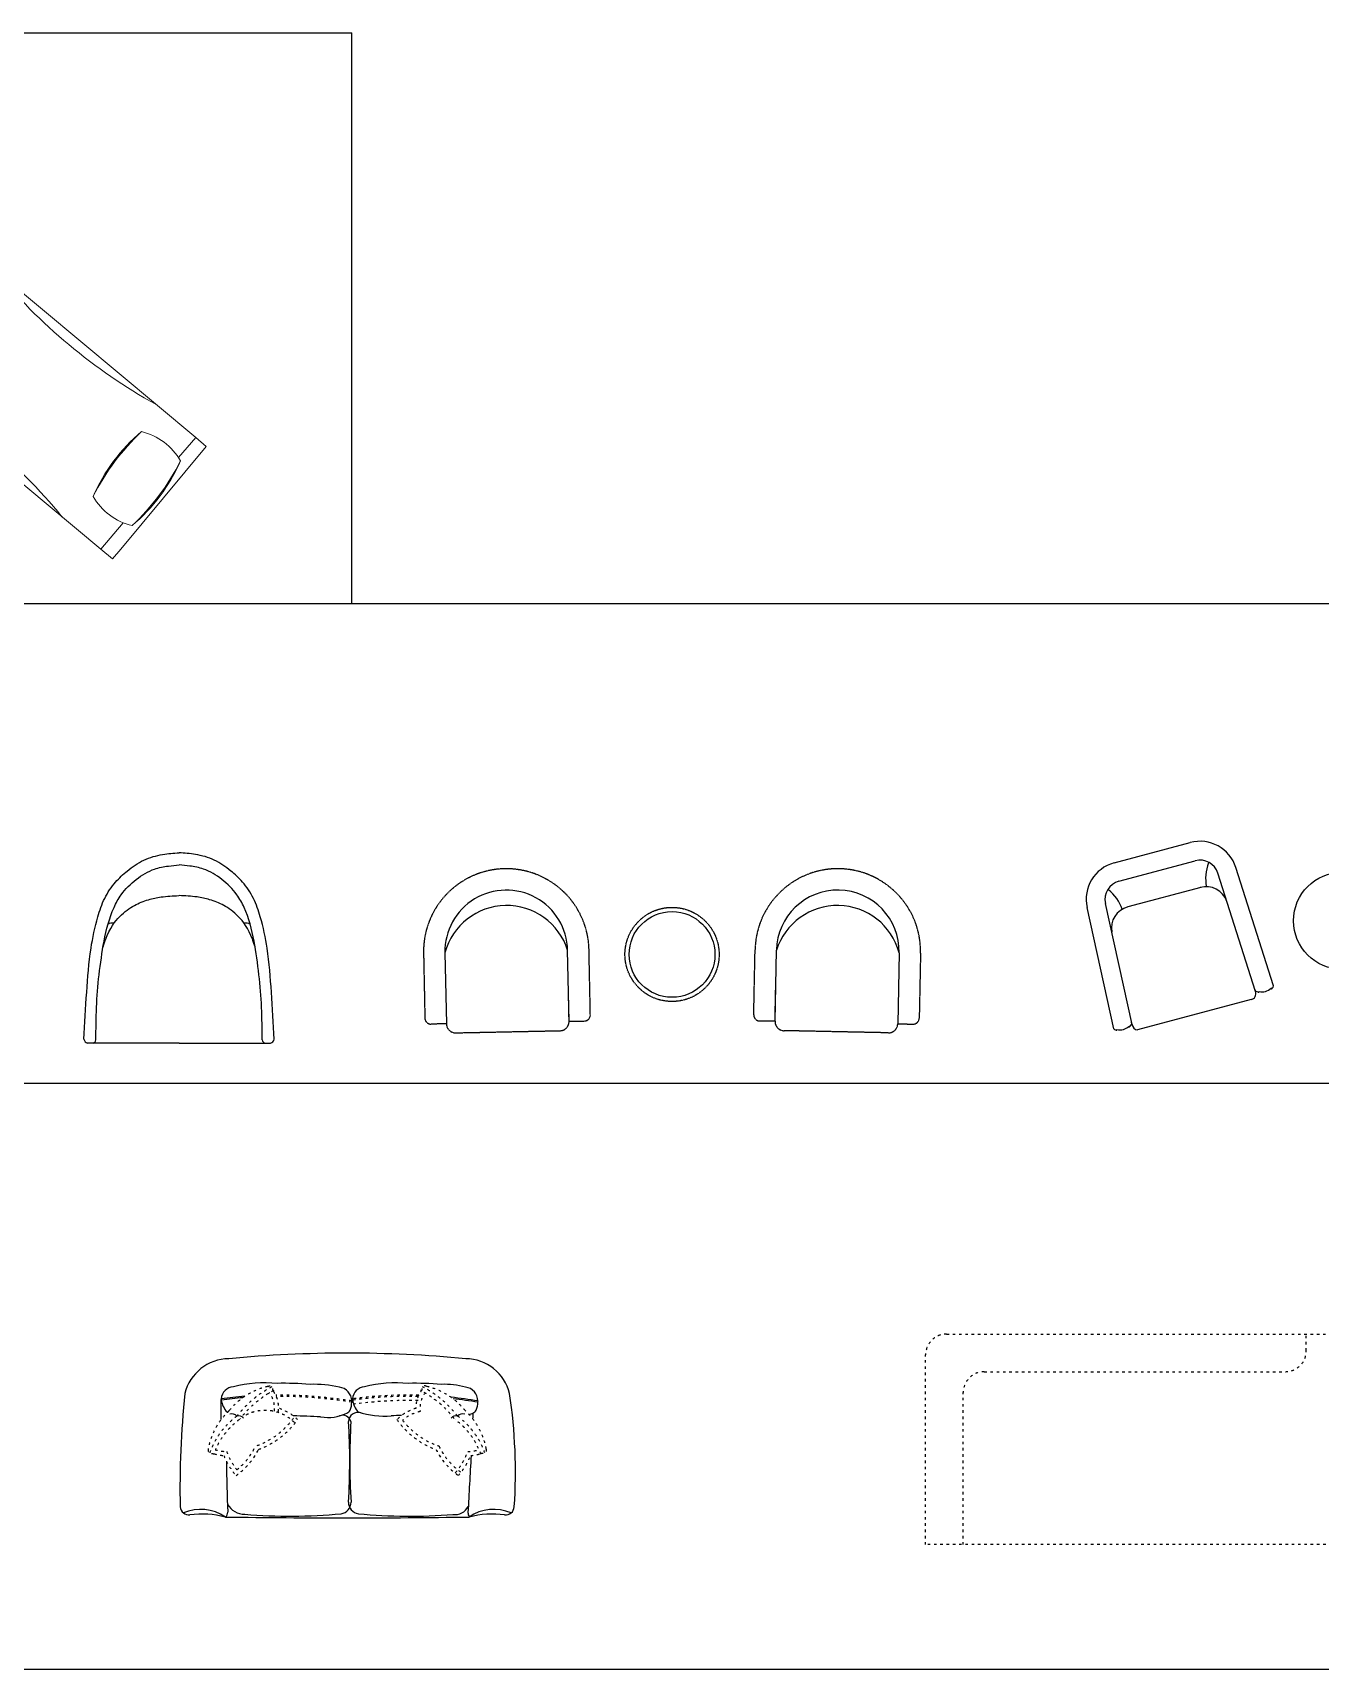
# Model space of a CAD drawing. Extents: x 185064 to 343242, y -369192 to -264966.
# Drawn here: x 223136 to 229290, y -277663 to -269841 of the extents above; entities that cross this region are included whole.
import ezdxf

# ---------------------------------------------------------------- set-up
doc = ezdxf.new("R2010")
doc.units = 0
for name, pattern in [('ACAD_ISO03W100', [30, 12, -18]), ('DASH', [0.35, 0.25, -0.1]), ('HIDDEN2', [0.1875, 0.125, -0.0625])]:
    doc.linetypes.add(name, pattern=pattern)
doc.layers.add('FF-活動家具', color=51, linetype='Continuous')
doc.layers.add('J--家具', color=255, linetype='Continuous')
doc.layers.add('fl', color=8, linetype='Continuous', lineweight=13)

# ---------------------------------------------------------------- blocks, each defined once
blk = doc.blocks.new('A$C4EC06032')
at = {"color": 3, "linetype": 'Continuous', "ltscale": 15}
for p, q in [((-188.6, 0), (188.6, 0)), ((-394.9, -764.7), (-368.4, -172)), ((394.9, -764.7), (368.4, -172)), ((275, -800), (-286.4, -800))]:
    blk.add_line(p, q, dxfattribs=at)
at = {"color": 1, "linetype": 'Continuous', "ltscale": 15}
for p, q in [((-188.6, -90), (188.5, -90)), ((-305, -768.8), (-278.5, -176)), ((305, -768.8), (278.5, -176))]:
    blk.add_line(p, q, dxfattribs=at)
at = {"color": 8, "linetype": 'Continuous', "ltscale": 15}
blk.add_line((181.3, -220), (-179.2, -220), dxfattribs=at)
at = {"color": 3, "linetype": 'Continuous', "ltscale": 15}
for centre, radius, start, end in [((-188.6, -180), 180, 90, 177.43761), ((188.5, -180), 180, 2.56239, 90), ((-386.9, -764.5), 8.02, 181.95573, 269.18516), ((-384, -772.5), 3, 180, 0), ((-351.7, -720.8), 59.5, 240.46569, 299.53431), ((-319.4, -772.5), 3, 180, 0), ((-319.2, -758.3), 14.4, 281.27944, 359.44411), ((-276.2, -772.8), 29.1, 172.03507, 249.37791), ((277.5, -772.4), 27.7, 264.87411, 7.45609), ((319.2, -758.3), 14.4, 180.55589, 258.72056), ((319.4, -772.5), 3, 180, 0), ((351.7, -720.8), 59.5, 240.46569, 299.53431), ((384, -772.5), 3, 180, 0), ((386.9, -764.5), 8.02, 270.81484, 358.04427)]:
    blk.add_arc(centre, radius, start, end, dxfattribs=at)
at = {"color": 1, "linetype": 'Continuous', "ltscale": 15}
for centre, start, end in [((-188.6, -180), 90, 177.43761), ((188.5, -180), 2.56239, 90)]:
    blk.add_arc(centre, 90, start, end, dxfattribs=at)
at = {"color": 8, "linetype": 'Continuous', "ltscale": 15}
for centre, radius, start, end in [((-409.7, -235.6), 201.3, 3.31572, 36.26186), ((409.7, -235.6), 201.3, 143.73814, 176.68428), ((-180.2, -324.8), 104.8, 89.43165, 175.56687), ((180.2, -324.8), 104.8, 4.43313, 90.56835)]:
    blk.add_arc(centre, radius, start, end, dxfattribs=at)
blk = doc.blocks.new('shafaloeooredf')
at = {"layer": 'J--家具', "color": 3}
for centre, radius, start, end in [((14.1, -6026.2), 6026.2, 84.60499, 95.39501), ((-550, -244.9), 218.2, 90.64866, 166.28149), ((578.2, -244.9), 218.2, 13.71851, 89.35134), ((-375.8, -798.1), 655.8, 85.18044, 103.61296), ((-293.3, -1792.6), 1648.3, 85.48685, 90.95555), ((-143.6, -684.2), 535.1, 77.04675, 92.138), ((251.2, -798.1), 655.8, 85.18044, 103.61296), ((333.8, -1792.6), 1648.3, 85.48685, 90.95555), ((480, -518.6), 369.5, 74.398, 92.56514), ((3558.7, -642.8), 4344.1, 174.05871, 181.21881), ((-584.8, -221), 4.38, 143.6406, 231.81384), ((-3099.4, -282.5), 2511, 359.19589, 1.38955), ((-526, -223), 62.5, 93.85644, 175.79138), ((-321.9, -2182), 1981.5, 94.44221, 97.72722), ((-487.9, -211), 100.7, 187.60733, 224.20354), ((-321.6, -2186.6), 1980, 94.74339, 97.7171), ((-30.9, -228.7), 66.4, 0, 83.68821), ((32.4, -231.9), 4.41, 318.07438, 45.78253), ((34.4, -221.8), 4.41, 318.07438, 45.78253), ((43.1, -221), 4.38, 143.6406, 231.81384), ((101.2, -222.2), 61.7, 94.00581, 176.5119), ((139.1, -212.6), 99.5, 186.78112, 223.59348), ((305.2, -2182), 1981.5, 80.31525, 84.05461), ((305.4, -2186.6), 1980, 80.30975, 83.77494), ((572.1, -228.7), 66.4, 0, 83.68821), ((635.4, -231.9), 4.41, 318.07438, 45.78253), ((-1714.1, -567.9), 2532.2, 356.21169, 8.51079), ((11883.1, -536), 12445.8, 178.8268, 178.84391), ((-437.7, 87.5), 388.4, 251.62917, 252.05506), ((-540.3, -331.1), 40.5, 47.78289, 99.7488), ((-504.7, -329.3), 29.4, 39.43558, 106.56986), ((-356.4, -5085.9), 4787.3, 87.08512, 88.65438), ((-79, -104.1), 203.6, 260.40948, 296.44961), ((-7.5, -337.8), 41, 16.10112, 112.0975), ((0.2, -257.5), 31.1, 291.65949, 331.91542), ((66.1, -328.9), 45.8, 72.96612, 176.94388), ((-55.2, -234.8), 90.9, 335.73396, 0), ((189.4, 87.5), 388.4, 251.62917, 275.22491), ((291.3, -3495), 3196.4, 90.31348, 91.19184), ((532.9, -329.3), 29.4, 73.43014, 140.56442), ((568.5, -331.1), 40.5, 80.2512, 132.21711), ((524.1, -104.1), 203.6, 291.03759, 296.44961), ((524.1, -104.1), 203.6, 291.03759, 296.44961), ((55904, -2664.7), 55340.4, 177.53696, 177.56508), ((603.3, -257.5), 31.1, 291.65949, 331.91542), ((547.9, -234.8), 90.9, 335.73396, 0), ((-3067.7, -515.5), 3093.8, 356.34774, 3.50292), ((3119.8, -515.5), 3093.8, 176.49708, 183.65226), ((4060.6, -529.1), 4623.3, 179.86765, 182.86819), ((23013.3, -1874.8), 22449.7, 176.46245, 177.15644), ((-742.3, -731.3), 42.3, 185.25829, 275.71824), ((-686.6, -955.7), 208.8, 55.53502, 113.27698), ((-678.3, -1193.9), 424.7, 75.02041, 98.09083), ((-587.3, -759.7), 30.4, 308.24302, 358.48759), ((-477.3, -676.9), 93, 209.8693, 270.70588), ((-258.3, 1696.9), 2476.4, 264.95317, 275.6384), ((-22.9, -712.8), 55.3, 278.18821, 0.19918), ((75.1, -712.8), 55.3, 179.80082, 261.81179), ((316.4, 1819.7), 2599.1, 264.49811, 274.48071), ((527.2, -698.1), 73.9, 263.97003, 331.48843), ((622.5, -763.2), 31.3, 176.14857, 218.51454), ((714.8, -955.7), 208.8, 66.72302, 124.46498), ((706.4, -1193.9), 424.7, 81.90917, 104.97959), ((770.4, -731.3), 42.3, 264.28176, 354.74171), ((14.1, 43599.8), 44387.1, 269.24798, 270.75202)]:
    blk.add_arc(centre, radius, start, end, dxfattribs=at)
at = {"layer": 'J--家具', "color": 3, "linetype": 'ACAD_ISO03W100'}
for centre, radius, start, end in [((-292.9, -480), 328.9, 102.68347, 141.52159), ((-111.7, -610.2), 506.6, 117.55244, 142.40079), ((-111.7, -610.2), 486.6, 117.55244, 142.40079), ((-453.4, -261.8), 119.7, 352.60777, 37.44802), ((-453.4, -261.8), 139.7, 352.60777, 37.44802), ((-321.4, -2469.7), 2269.2, 80.95131, 90.1625), ((-321.3, -2476.3), 2269.8, 80.95071, 90.09417), ((305.3, -2171.1), 1970.6, 88.53352, 97.74855), ((305.6, -2175.6), 1969, 88.61965, 97.73865), ((305.6, -2175.6), 1949, 88.61965, 97.73865), ((481.5, -261.8), 139.7, 142.55198, 180.71862), ((481.5, -261.8), 119.7, 142.55198, 188.06101), ((139.9, -610.2), 486.6, 37.59921, 62.44756), ((139.9, -610.2), 506.6, 37.59921, 62.44756), ((321.1, -480), 328.9, 38.47841, 77.31653), ((-324.8, -517.6), 331, 132.9544, 169.75452), ((-291.8, -601.5), 373.1, 126.37225, 160.44969), ((-378.5, -472.8), 199.1, 44.93165, 122.9812), ((-544, -91.9), 372.3, 289.92128, 324.79704), ((-378.5, -472.8), 219.1, 44.93165, 73.09111), ((406.7, -472.8), 219.1, 106.90889, 135.06835), ((406.7, -472.8), 199.1, 102.67954, 130.1374), ((320, -601.5), 373.1, 19.55031, 53.62775), ((353, -517.6), 331, 10.24548, 47.0456), ((-291.8, -601.5), 353.1, 126.37225, 156.7551), ((-544, -91.9), 392.3, 289.92128, 324.79704), ((572.2, -91.9), 392.3, 215.20296, 250.07872), ((572.2, -91.9), 372.3, 217.8967, 251.30807), ((320, -601.5), 353.1, 19.55031, 53.62775), ((-546.8, -203.9), 267.4, 254.74359, 266.74985), ((-719.1, -304.9), 345.9, 305.76919, 333.21394), ((-719.1, -304.9), 325.9, 309.06643, 333.21394), ((747.3, -304.9), 345.9, 206.78606, 234.23081), ((747.3, -304.9), 325.9, 205.38666, 234.23081), ((575, -203.9), 267.4, 273.25015, 285.05387), ((-546.8, -203.9), 287.4, 254.74359, 264.16075), ((-254.8, -357.7), 347.4, 202.35479, 220.99448), ((-254.8, -357.7), 327.4, 200.22604, 217.71152), ((282.9, -357.7), 327.4, 319.00552, 339.77396), ((282.9, -357.7), 347.4, 319.00552, 337.64521), ((575, -203.9), 287.4, 275.83925, 285.25641)]:
    blk.add_arc(centre, radius, start, end, dxfattribs=at)
for points in [[(-365.1, -159.2), (-351.2, -156.6), (-343.6, -166.7), (-342.5, -176.9)], [(393.3, -159.2), (379.4, -156.6), (371.8, -166.7), (370.6, -176.9)], [(-650.5, -458.8), (-647.3, -475.1), (-636.8, -479), (-622.4, -481.2)], [(678.7, -458.8), (675.5, -475.1), (664.9, -479), (650.6, -481.2)]]:
    blk.add_spline(points, degree=3, dxfattribs=at)
blk = doc.blocks.new('waeraewr')
at = {"layer": 'FF-活動家具', "color": 3}
for q in [(223398.3, -292682.8), (224272.2, -292682.8)]:
    blk.add_line((223835.3, -292682.8), q, dxfattribs=at)
for centre, radius, start, end in [((223514.8, -292139.5), 30.5, 71.82549, 129.96331), ((224155.5, -292143.1), 33.9, 54.7521, 105.99904), ((223403.4, -292659.8), 23.6, 191.94277, 257.55377), ((223420.4, -292665.5), 17.8, 283.80781, 351.52881), ((224250.1, -292665.5), 17.8, 188.47119, 256.19219), ((224267.2, -292659.8), 23.6, 282.44623, 348.05723)]:
    blk.add_arc(centre, radius, start, end, dxfattribs=at)
for points, knots in [([(223380.3, -292664.6), (223384.1, -292589.7), (223392.7, -292444.5), (223407.8, -292248.1), (223439.1, -292098), (223476, -291989.7), (223525.8, -291915.2), (223591.1, -291855.3), (223664.1, -291803.4), (223751.7, -291779.7), (223809.1, -291775), (223835.3, -291772.8)], [12.398297, 12.398297, 12.398297, 12.398297, 165.874175, 309.645885, 414.247776, 478.580657, 542.47536, 594.644484, 659.330304, 723.34974, 777.065521, 777.065521, 777.065521, 777.065521]), ([(224290.3, -292664.6), (224286.4, -292589.7), (224277.8, -292444.5), (224262.8, -292248.1), (224231.5, -292098), (224194.5, -291989.7), (224144.7, -291915.2), (224079.5, -291855.3), (224006.4, -291803.4), (223918.8, -291779.7), (223861.4, -291775), (223835.3, -291772.8)], [12.398297, 12.398297, 12.398297, 12.398297, 165.874175, 309.645885, 414.247776, 478.580657, 542.47536, 594.644484, 659.330304, 723.34974, 777.065521, 777.065521, 777.065521, 777.065521]), ([(223453.2, -292356.9), (223460, -292302.8), (223473.7, -292193.6), (223507.3, -292063.1), (223561.5, -291962.5), (223628.1, -291898.7), (223706.1, -291849.7), (223778.8, -291836.5), (223818.2, -291833.2), (223835.3, -291831.7)], [0, 0, 0, 0, 111.375264, 225.187552, 272.791199, 342.932401, 411.393135, 457.347592, 492.31503, 492.31503, 492.31503, 492.31503]), ([(224217.3, -292356.9), (224210.5, -292302.8), (224196.8, -292193.6), (224163.2, -292063.1), (224109, -291962.5), (224042.4, -291898.7), (223964.4, -291849.7), (223891.7, -291836.5), (223852.3, -291833.2), (223835.3, -291831.7)], [0, 0, 0, 0, 111.375264, 225.187552, 272.791199, 342.932401, 411.393135, 457.347592, 492.31503, 492.31503, 492.31503, 492.31503]), ([(223472, -292222.7), (223480.8, -292195.4), (223504.5, -292131.9), (223556.2, -292068.3), (223618, -292023.7), (223685, -291996.6), (223756.9, -291981.5), (223805.7, -291979.2), (223834, -291977.8)], [379.599021, 379.599021, 379.599021, 379.599021, 382.007913, 430.037778, 485.115481, 534.766674, 576.82049, 634.602202, 634.602202, 634.602202, 634.602202]), ([(224198.5, -292222.7), (224189.8, -292195.4), (224166, -292131.9), (224114.3, -292068.3), (224052.5, -292023.7), (223985.6, -291996.6), (223913.7, -291981.5), (223864.8, -291979.2), (223836.5, -291977.8)], [379.599021, 379.599021, 379.599021, 379.599021, 382.007913, 430.037778, 485.115481, 534.766674, 576.82049, 634.602202, 634.602202, 634.602202, 634.602202])]:
    blk.add_open_spline(points, degree=3, knots=knots, dxfattribs=at)
for points in [[(223438.1, -292668.1), (223438.3, -292564.2), (223440, -292460.4), (223453.2, -292356.9)], [(224232.5, -292668.1), (224232.2, -292564.2), (224230.5, -292460.4), (224217.3, -292356.9)]]:
    blk.add_open_spline(points, degree=3, dxfattribs=at)
blk = doc.blocks.new('saretges')
at = {"layer": 'fl', "color": 3, "ltscale": 1000}
for p, q in [((470574.9, 212892.5), (470668.2, 212807.8)), ((470970.6, 212533.3), (471093.2, 212421.9))]:
    blk.add_line(p, q, dxfattribs=at)
for points in [[(471095.8, 212517), (470618.9, 212941.9), (470574.9, 212892.5)], [(470574.9, 212892.5), (469621, 211822.1), (470143.6, 211356.4), (471093.2, 212421.9)], [(471093.2, 212421.9), (471141.5, 212476.2), (471095.8, 212517)]]:
    blk.add_lwpolyline(points, dxfattribs=at)
for centre, radius, start, end in [((470827.2, 212552.8), 300.5, 118.53123, 164.14915), ((470310, 212040), 862, 38.3674, 64.31298), ((470131.1, 211816.4), 1142.9, 41.5924, 61.08798), ((468117.3, 214077.9), 2671, 307.4664, 329.12398), ((471213.9, 213169.9), 862, 218.3674, 244.31298), ((471392.8, 213393.5), 1142.9, 221.5924, 241.08798), ((470696.8, 212657.1), 300.5, 298.53123, 344.14915), ((472557.2, 210121.5), 2671, 127.4664, 149.12398)]:
    blk.add_arc(centre, radius, start, end, dxfattribs=at)

msp = doc.modelspace()

# ---------------------------------------------------------------- linework, layer by layer
at = {"color": 8}
for p, q in [((185063.7, -269840.9), (224660.7, -269840.9)), ((224660.7, -272568.5), (224660.7, -269840.9)), ((185063.7, -272568.5), (237196.6, -272568.5)), ((185063.7, -274862.7), (250185.2, -274862.7)), ((185063.7, -277663.5), (310328, -277663.5))]:
    msp.add_line(p, q, dxfattribs=at)
at = {"linetype": 'DASH', "ltscale": 10}
for p, q in [((225003.9, -274240.6), (225010.2, -274551.4)), ((225798.7, -274420.2), (225794.7, -274224.5)), ((226584.4, -274420.2), (226588.4, -274224.5)), ((227379.2, -274240.6), (227372.9, -274551.4)), ((225699.4, -274566.3), (225696.4, -274417.9)), ((225801, -274535.3), (225798.7, -274420.2)), ((226582.1, -274535.3), (226584.4, -274420.2)), ((226683.7, -274566.3), (226686.7, -274417.9)), ((225699.4, -274566.3), (225772.7, -274564.8)), ((226683.7, -274566.3), (226610.4, -274564.8)), ((225112.9, -274578.2), (225039.6, -274579.7)), ((225157.8, -274621.3), (225656.3, -274611.1)), ((227225.3, -274621.3), (226726.8, -274611.1)), ((227270.2, -274578.2), (227343.5, -274579.7))]:
    msp.add_line(p, q, dxfattribs=at)
at = {"color": 1}
for p, q in [((225106, -274238.5), (225112.9, -274578.2)), ((225699.4, -274566.3), (225692.5, -274226.6)), ((226683.7, -274566.3), (226690.6, -274226.6)), ((227277.1, -274238.5), (227270.2, -274578.2))]:
    msp.add_line(p, q, dxfattribs=at)
at = {"color": 1, "linetype": 'ACAD_ISO03W100'}
for p, q in [((229223, -276141), (229223, -276061)), ((227683.4, -276241), (229123, -276241)), ((227583.4, -277067.7), (227583.4, -276341))]:
    msp.add_line(p, q, dxfattribs=at)
at = {"color": 3, "linetype": 'ACAD_ISO03W100'}
msp.add_lwpolyline([(229745.7, -276161), (229745.7, -276967.7, -0.414214), (229645.7, -277067.7), (227403.4, -277067.7), (227403.4, -276161, -0.414214), (227503.4, -276061), (229645.7, -276061, -0.414214)], format="xyb", close=True, dxfattribs=at)
at = {"color": 1, "ltscale": 2}
msp.add_circle((229393.7, -274085.7), 231.8, dxfattribs=at)
at = {"linetype": 'DASH', "ltscale": 10}
msp.add_circle((226191.5, -274246.6), 225, dxfattribs=at)
at = {"color": 1}
msp.add_circle((226191.5, -274246.6), 205, dxfattribs=at)
at = {"linetype": 'DASH', "ltscale": 10}
for centre, radius, start, end in [((225399.3, -274232.5), 395.5, 1.16263, 181.16263), ((226983.8, -274232.5), 395.5, 358.83737, 178.83737), ((225039, -274550.8), 28.9, 181.16263, 271.16263), ((225655.4, -274567.2), 44, 271.16263, 1.16263), ((225772.1, -274535.9), 28.9, 271.16263, 1.16263), ((226611, -274535.9), 28.9, 178.83737, 268.83737), ((226727.7, -274567.2), 44, 178.83737, 268.83737), ((227344.1, -274550.8), 28.9, 268.83737, 358.83737), ((225156.9, -274577.3), 44, 181.16263, 271.16263), ((227226.2, -274577.3), 44, 268.83737, 358.83737)]:
    msp.add_arc(centre, radius, start, end, dxfattribs=at)
at = {"color": 1}
for centre, radius, start, end in [((225399.3, -274232.5), 293.3, 1.16263, 181.16263), ((226983.8, -274232.5), 293.3, 358.83737, 178.83737), ((225401, -274318.1), 305.5, 17.42283, 164.90242), ((226982.1, -274318.1), 305.5, 15.09758, 162.57717)]:
    msp.add_arc(centre, radius, start, end, dxfattribs=at)
at = {"color": 1, "linetype": 'ACAD_ISO03W100'}
for centre, start, end in [((229123, -276141), 270, 0), ((227683.4, -276341), 90, 180)]:
    msp.add_arc(centre, 100, start, end, dxfattribs=at)

# ---------------------------------------------------------------- block references
at = {"color": 8, "linetype": 'HIDDEN2', "rotation": 271.8618984873408}
msp.add_blockref('saretges', (-4154.6, 191633.5), dxfattribs=at)
at = {"rotation": 15}
msp.add_blockref('A$C4EC06032', (228486.3, -273760.6), dxfattribs=at)
msp.add_blockref('waeraewr', (0, 18012.6))
at = {"color": 8}
msp.add_blockref('shafaloeooredf', (224625, -276152.3), dxfattribs=at)

doc.saveas('drawing.dxf')
